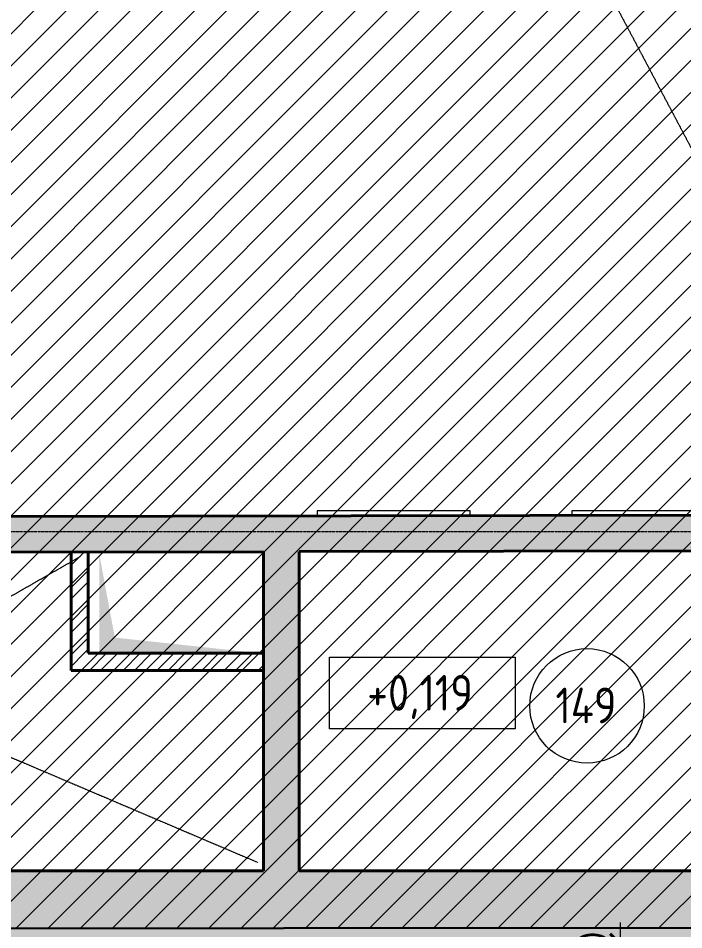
# Model space of a CAD drawing. Header units: millimetres. Extents: x -11886 to 379896, y -8130 to 47743.
# Drawn here: x 24746 to 29399, y 17774 to 24143 of the extents above; entities that cross this region are included whole.
import ezdxf

# ---------------------------------------------------------------- set-up
doc = ezdxf.new("R2010")
doc.units = ezdxf.units.MM
doc.linetypes.add('ADSK_Линия сетки', pattern=[25, 20, -2.5, 0, -2.5])
doc.linetypes.add('ADSK_Сверху', pattern=[4.5, 3, -1.5])
for name, color, linetype, lineweight in [('Аннотация', 7, 'Continuous', 9), ('Марки помещений', 7, 'Continuous', 20), ('Оси', 7, 'Continuous', 9), ('Отметки', 7, 'Continuous', 9), ('Размеры', 7, 'Continuous', 9), ('Размеры-100', 7, 'Continuous', 9), ('Узлы', 7, 'Continuous', 18)]:
    doc.layers.add(name, color=color, linetype=linetype, lineweight=lineweight)
doc.layers.add('Линии', color=7, linetype='Continuous', lineweight=9, true_color=0x00a600)
doc.layers.add('Стены внутренние', color=5, linetype='Continuous', lineweight=18, true_color=0x0000ff)
doc.styles.add('GOST Common_1', font='GOST_Common.ttf', dxfattribs={"width": 0.9, "height": 200})
doc.styles.add('GOST Common_2', font='GOST_Common.ttf', dxfattribs={"width": 0.9, "height": 250})
doc.dimstyles.new('ADSK_Основной_2_мм_Округление_до_1_мм', dxfattribs={"dimscale": 304.8, "dimtxt": 201.142999, "dimasz": 0.463911, "dimexe": 0.492126, "dimexo": 0.492126, "dimgap": 0.098425, "dimtad": 1, "dimdec": 0, "dimdsep": 46, "dimtxsty": 'GOST Common_1', "dimblk1": 'OBLIQUE', "dimblk2": 'OBLIQUE', "dimsah": 1, "dimcen": 0.09, "dimdle": 0.492126, "dimazin": 2, "dimtfac": 1, "dimtdec": 4, "dimtix": 1, "dimtmove": 0, "dimatfit": 3, "dimfxl": 1, "dimtvp": 1, "dimtolj": 1, "dimtzin": 0, "dimlwd": 20, "dimlwe": 20, "dimarcsym": 2})
pattern_1 = [(45, (0, 0), (-117.8655, 117.8655), []), (45, (78.58, 0), (-117.8655, 117.8655), [])]

# ---------------------------------------------------------------- blocks, each defined once
blk = doc.blocks.new('Новые проёмы подвал - Новые проёмы подвал-999150-01 План 1-го этажа маркировочный')
at = {"layer": 'Линии', "color": 8, "lineweight": 18, "true_color": 0x808080}
for p, q in [((27905.4, 20700.8), (26835.4, 20700.4)), ((26835.4, 20700.4), (26835.5, 20666.5)), ((27905.5, 20668.4), (27905.4, 20700.8)), ((30129.5, 20701.6), (28616.5, 20701)), ((28616.5, 20701), (28616.6, 20669.7))]:
    blk.add_line(p, q, dxfattribs=at)
blk = doc.blocks.new('ADSK_Марка_Помещение_ОдноЗначение - Номер-247393-01 План 1-го этажа маркировочный')
at = {"layer": 'Марки помещений'}
blk.add_circle((0, 0), 4, dxfattribs=at)
blk = doc.blocks.new('Высотные отметки - Рамка-5093-01 План 1-го этажа маркировочный')
at = {"layer": 'Аннотация', "lineweight": 20}
for p, q in [((-6.5, 0), (-6.5, 5)), ((-6.5, 5), (6.5, 5)), ((6.5, 5), (6.5, 0)), ((6.5, 0), (-6.5, 0))]:
    blk.add_line(p, q, dxfattribs=at)
blk = doc.blocks.new('DIMBLOCK223-01 План 1-го этажа маркировочный')
at = {"layer": 'Размеры-100', "lineweight": 20, "transparency": 16777216}
for p, q in [((28953.9, 17824.8), (28953.3, 17615.3)), ((28953.5, 17674.8), (28345.8, 17676.5)), ((28953.5, 17674.8), (29103.5, 17674.3)), ((28953.3, 17615.3), (28225.8, 17617.4)), ((28953.3, 17615.3), (29103.3, 17614.8))]:
    blk.add_line(p, q, dxfattribs=at)
at = {"layer": 'Размеры-100', "lineweight": 40, "transparency": 16777216}
for p, q in [((28953.5, 17674.8), (28883, 17745.7)), ((28953.3, 17615.3), (28882.8, 17686.2)), ((28953.5, 17674.8), (29024, 17603.9)), ((28953.3, 17615.3), (29023.8, 17544.4))]:
    blk.add_line(p, q, dxfattribs=at)
at = {"layer": 'Размеры-100', "color": 0, "lineweight": 20, "transparency": 16777216, "insert": (28661.7, 17519.7), "char_height": 200, "width": 302.737, "attachment_point": 1, "rotation": 89.83506, "line_spacing_factor": 1.022761, "style": 'GOST Common_1'}
blk.add_mtext('60', dxfattribs=at)
blk = doc.blocks.new('_Oblique')
at = {"color": 0, "linetype": 'ByBlock', "lineweight": -2}
blk.add_line((-0.5, -0.5), (0.5, 0.5), dxfattribs=at)

msp = doc.modelspace()

# ---------------------------------------------------------------- hatches: boundary and pattern name
at = {"lineweight": 13, "true_color": 0x636466, "transparency": 33554559}
h = msp.add_hatch(dxfattribs=at)
h.set_pattern_fill('ANSI31', color=251, scale=50)
h.set_pattern_definition([(45, (0, 84876.59), (-112.2532, 112.2532), [])])
h.paths.add_polyline_path([(31317.02, 43525.13), (18455.84, 43525.13), (18455.84, 20918.63), (11305.24, 20918.63), (11305.24, 17842.18), (18515.92, 17781.12), (38729.7, 17793.8), (38729.7, 20934.06), (31317.02, 20934.06)])
at = {"layer": 'Стены внутренние', "true_color": 0xc0c0c0}
for points in [[(18945.54, 20402.44), (30807.02, 20424.06), (30807.02, 20673.61), (18965.84, 20652.47), (18965.84, 20408.63), (18945.53, 20408.63), (18945.53, 20406.41)], [(26576.11, 18186.96), (26709.99, 18186.96), (26709.99, 20416.3), (26459.99, 20415.85), (26459.99, 18186.96)], [(30030.09, 17676.96), (30842.36, 17676.96), (30842.36, 18186.96), (18922.84, 18186.96), (18922.84, 17676.96), (28915.36, 17676.96)]]:
    msp.add_hatch(color=9, dxfattribs=at).paths.add_polyline_path(points)
at = {"layer": 'Стены внутренние', "lineweight": 9}
h = msp.add_hatch(dxfattribs=at)
h.set_pattern_fill('FP_2', color=256, style=0, pattern_type=2)
h.set_pattern_definition(pattern_1)
h.paths.add_polyline_path([(25114.99, 19706.07), (25234.99, 19706.07), (25234.99, 20413.66), (25114.99, 20413.45), (25114.99, 20406.86)])
h = msp.add_hatch(dxfattribs=at)
h.set_pattern_fill('FP_2', color=256, style=0, pattern_type=2)
h.set_pattern_definition(pattern_1)
h.paths.add_polyline_path([(25311.86, 19586.07), (26459.99, 19586.07), (26459.99, 19706.07), (25114.99, 19706.07), (25114.99, 19586.07)])
at = {"layer": 'Узлы', "true_color": 0x808080}
msp.add_hatch(color=8, dxfattribs=at).paths.add_polyline_path([(25421.39, 19706.07), (26440.07, 19706.07), (25421.39, 19815.6), (25311.86, 20403.13), (25311.86, 19706.07)])

# ---------------------------------------------------------------- linework, layer by layer
at = {"color": 251, "lineweight": 30, "true_color": 0x636466}
msp.add_lwpolyline([(11305.24, 20918.63), (11305.24, 17842.18), (18515.92, 17781.12), (38729.7, 17793.8), (38729.7, 20934.06), (31317.02, 20934.06), (31317.02, 43525.13), (18455.84, 43525.13), (18455.84, 20918.63), (11305.24, 20918.63)], dxfattribs=at)
at = {"layer": 'Линии', "linetype": 'ADSK_Сверху'}
for p, q in [((18997.84, 42983.13), (30775.02, 20733.79)), ((21456.97, 18253.45), (25179.86, 20382.1)), ((21462.99, 20353.06), (26421.67, 18244.82))]:
    msp.add_line(p, q, dxfattribs=at)
at = {"layer": 'Оси', "linetype": 'ADSK_Линия сетки'}
msp.add_line((-11086.22, 20556.79), (57141.72, 20556.79), dxfattribs=at)
at = {"layer": 'Стены внутренние', "color": 18, "lineweight": 40, "true_color": 0x000000}
for p, q in [((30826.79, 20673.64), (18965.84, 20652.47)), ((21423.03, 20406.86), (26459.99, 20415.85)), ((25114.99, 20413.45), (25114.99, 19586.07)), ((25234.99, 19706.07), (25234.99, 20413.66)), ((26459.99, 20415.85), (26459.99, 18186.96)), ((26709.99, 20416.3), (30827.24, 20423.64)), ((26709.99, 18186.96), (26709.99, 20416.3)), ((26459.99, 19706.07), (25234.99, 19706.07)), ((25114.99, 19586.07), (26459.99, 19586.07)), ((26459.99, 18186.96), (21423.03, 18186.96)), ((30842.36, 18186.96), (26709.99, 18186.96))]:
    msp.add_line(p, q, dxfattribs=at)

# ---------------------------------------------------------------- block references
at = {"layer": 'Линии', "color": 8, "lineweight": 18, "true_color": 0x808080}
msp.add_blockref('Новые проёмы подвал - Новые проёмы подвал-999150-01 План 1-го этажа маркировочный', (0, 0), dxfattribs=at)
at = {"layer": 'Марки помещений', "xscale": 99.99999999999993, "yscale": 99.99999999999993, "zscale": 99.99999999999993}
msp.add_blockref('ADSK_Марка_Помещение_ОдноЗначение - Номер-247393-01 План 1-го этажа маркировочный', (28722.49, 19338.76), dxfattribs=at)
at = {"layer": 'Отметки', "lineweight": 20, "xscale": 99.99999999999993, "yscale": 99.99999999999993, "zscale": 99.99999999999993}
msp.add_blockref('Высотные отметки - Рамка-5093-01 План 1-го этажа маркировочный', (27570.96, 19178.29), dxfattribs=at)

# ---------------------------------------------------------------- texts
at = {"layer": 'Марки помещений', "lineweight": 9, "insert": (28501.54, 19466.48), "char_height": 250, "width": 548.3542, "attachment_point": 1, "style": 'GOST Common_2'}
msp.add_mtext('149', dxfattribs=at)
at = {"layer": 'Отметки', "lineweight": 20, "insert": (27185.02, 19555), "char_height": 250, "width": 926.242, "attachment_point": 1, "line_spacing_factor": 1.022761, "style": 'GOST Common_2'}
msp.add_mtext('+0,119', dxfattribs=at)

# ---------------------------------------------------------------- dimensions: what is measured, and where the dimension line sits
at = {"layer": 'Размеры', "lineweight": 20}
dim = msp.add_linear_dim(base=(28953.32, 17615.27), p1=(28195.79, 17676.96), p2=(28075.79, 17617.79), angle=89.835064, dimstyle='ADSK_Основной_2_мм_Округление_до_1_мм', override={"dimpost": '<>', "dimfxl": 133.793268}, dxfattribs=at)
dim.commit()
dim.dimension.update_dxf_attribs({"geometry": 'DIMBLOCK223-01 План 1-го этажа маркировочный', "text_midpoint": (28823.41, 17645.4)})

doc.saveas('drawing.dxf')
